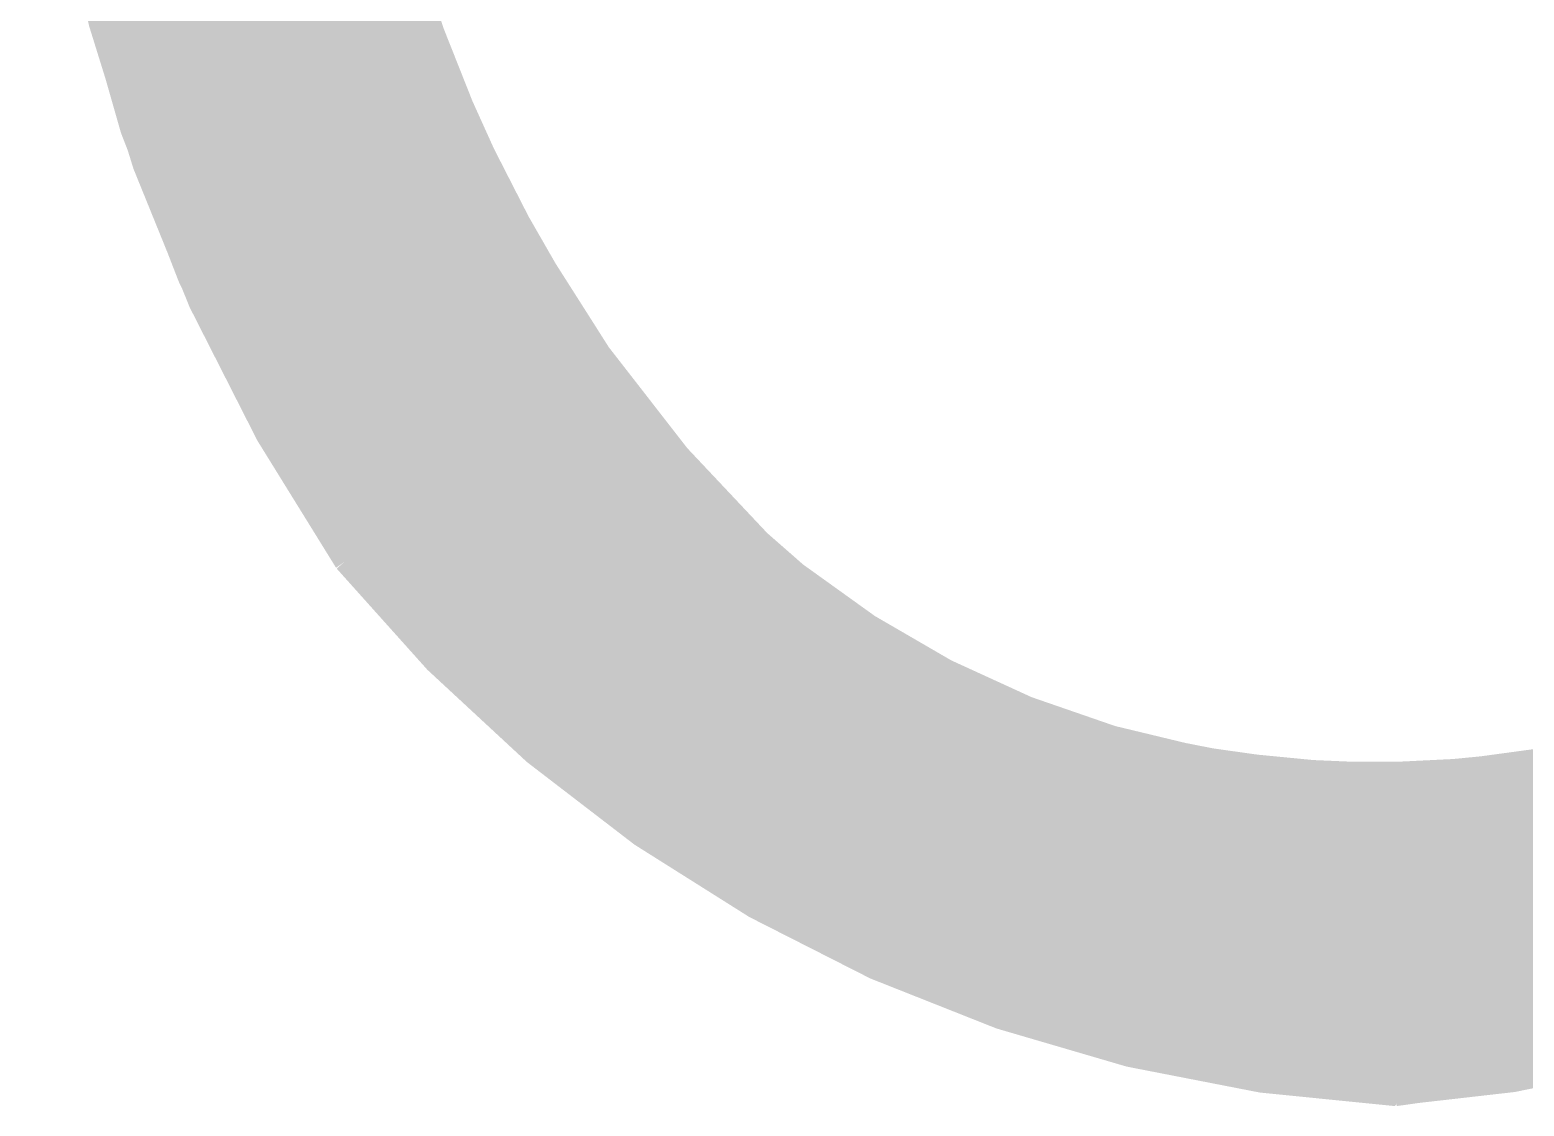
# Model space of a CAD drawing. Extents: x 35 to 236, y 10 to 166.
# Drawn here: x 105.292 to 108.277, y 108.706 to 110.856 of the extents above; entities that cross this region are included whole.
import ezdxf

# ---------------------------------------------------------------- set-up
doc = ezdxf.new("R2010")
doc.units = 0
doc.layers.add('BG_SILKSCREEN_TOP', color=254, linetype='CONTINUOUS')

msp = doc.modelspace()

# ---------------------------------------------------------------- linework, layer by layer
at = {"layer": 'BG_SILKSCREEN_TOP', "const_width": 0.0508}
for points in [[(106.9564, 113.913, 0.48107), (106.9564, 109.6462)], [(106.9564, 113.913, 0.48107), (106.9564, 109.6462)], [(105.927, 113.7231, 0.310569), (105.927, 109.8006)], [(105.9301, 111.805, 0.146004), (106.3594, 110.3089)], [(105.318, 111.7491, 0.148534), (105.925, 109.7959)], [(106.3594, 110.3089, 0.271971), (107.9824, 109.3666)], [(105.925, 109.7959, 0.211231), (108.0205, 108.7316)], [(105.9265, 109.7976, 0.212147), (108.023, 108.7329)], [(106.9565, 109.6465, 0.272148), (109.0134, 109.6465)], [(106.9565, 109.6465, 0.272148), (109.0134, 109.6465)], [(107.9824, 109.3666, 0.129986), (109.0137, 109.646)], [(108.0205, 108.7316, 0.144782), (109.5293, 109.3361)], [(108.0206, 108.7328, 0.156911), (109.5274, 109.3354)]]:
    msp.add_lwpolyline(points, format="xyb", dxfattribs=at)
for points in [[(105.4333, 110.878), (105.956, 111.4007)], [(105.4342, 110.8744), (105.9565, 111.3968)], [(105.4351, 110.8709), (105.9571, 111.3929)], [(105.4361, 110.8674), (105.9577, 111.389)], [(105.437, 110.8638), (105.9582, 111.385)], [(105.438, 110.8603), (105.9588, 111.3811)], [(105.4389, 110.8567), (105.9594, 111.3772)], [(105.4399, 110.8532), (105.96, 111.3733)], [(105.4408, 110.8497), (105.9605, 111.3694)], [(105.4418, 110.8461), (105.9611, 111.3655)], [(105.4428, 110.8426), (105.9617, 111.3616)], [(105.4437, 110.8391), (105.9623, 111.3577)], [(105.4447, 110.8356), (105.9629, 111.3538)], [(105.4457, 110.8321), (105.9635, 111.3499)], [(105.4466, 110.8285), (105.9642, 111.3461)], [(105.4476, 110.825), (105.9648, 111.3422)], [(105.4486, 110.8215), (105.9654, 111.3383)], [(105.4496, 110.818), (105.9661, 111.3345)], [(105.4506, 110.8145), (105.9667, 111.3306)], [(105.4516, 110.811), (105.9673, 111.3268)], [(105.4525, 110.8075), (105.968, 111.3229)], [(105.4536, 110.804), (105.9686, 111.3191)], [(105.4546, 110.8005), (105.9693, 111.3152)], [(105.4556, 110.797), (105.9699, 111.3114)], [(105.4566, 110.7936), (105.9706, 111.3076)], [(105.4576, 110.7901), (105.9713, 111.3038)], [(105.4586, 110.7866), (105.972, 111.3)], [(105.4596, 110.7831), (105.9726, 111.2962)], [(105.4606, 110.7797), (105.9733, 111.2924)], [(105.4616, 110.7762), (105.974, 111.2885)], [(105.4627, 110.7727), (105.9747, 111.2848)], [(105.4637, 110.7692), (105.9754, 111.281)], [(105.4647, 110.7658), (105.9761, 111.2772)], [(105.4658, 110.7623), (105.9768, 111.2734)], [(105.4668, 110.7589), (105.9775, 111.2696)], [(105.4678, 110.7554), (105.9783, 111.2658)], [(105.4689, 110.752), (105.979, 111.2621)], [(105.4699, 110.7485), (105.9797, 111.2583)], [(105.471, 110.7451), (105.9804, 111.2546)], [(105.472, 110.7417), (105.9811, 111.2508)], [(105.4731, 110.7382), (105.9819, 111.247)], [(105.4741, 110.7348), (105.9826, 111.2433)], [(105.4752, 110.7314), (105.9834, 111.2396)], [(105.4762, 110.7279), (105.9841, 111.2358)], [(105.4773, 110.7245), (105.9849, 111.2321)], [(105.4784, 110.7211), (105.9857, 111.2284)], [(105.4794, 110.7177), (105.9864, 111.2246)], [(105.4805, 110.7143), (105.9872, 111.2209)], [(105.4816, 110.7108), (105.988, 111.2172)], [(105.4827, 110.7074), (105.9888, 111.2135)], [(105.4838, 110.704), (105.9896, 111.2098)], [(105.4849, 110.7006), (105.9903, 111.2061)], [(105.486, 110.6972), (105.9911, 111.2024)], [(105.487, 110.6938), (105.9919, 111.1987)], [(105.4881, 110.6904), (105.9927, 111.195)], [(105.4892, 110.687), (105.9935, 111.1913)], [(105.4903, 110.6836), (105.9944, 111.1877)], [(105.4914, 110.6802), (105.9952, 111.184)], [(105.4926, 110.6769), (105.996, 111.1803)], [(105.4936, 110.6735), (105.9968, 111.1767)], [(105.4948, 110.6701), (105.9977, 111.173)], [(105.4959, 110.6667), (105.9985, 111.1693)], [(105.497, 110.6634), (105.9993, 111.1657)], [(105.4981, 110.66), (106.0002, 111.1621)], [(105.4992, 110.6566), (106.001, 111.1584)], [(105.5004, 110.6533), (106.0019, 111.1548)], [(105.5015, 110.6499), (106.0027, 111.1511)], [(105.5026, 110.6465), (106.0036, 111.1475)], [(105.5038, 110.6432), (106.0044, 111.1439)], [(105.5049, 110.6398), (106.0053, 111.1402)], [(105.506, 110.6365), (106.0062, 111.1366)], [(105.5072, 110.6331), (106.0071, 111.133)], [(105.5083, 110.6298), (106.0079, 111.1294)], [(105.5095, 110.6264), (106.0088, 111.1258)], [(105.5106, 110.6231), (106.0097, 111.1222)], [(105.5118, 110.6198), (106.0106, 111.1186)], [(105.5129, 110.6164), (106.0115, 111.115)], [(105.5141, 110.6131), (106.0124, 111.1114)], [(105.5153, 110.6098), (106.0133, 111.1078)], [(105.5164, 110.6065), (106.0142, 111.1043)], [(105.5176, 110.6031), (106.0151, 111.1007)], [(105.5188, 110.5998), (106.016, 111.0971)], [(105.5199, 110.5965), (106.017, 111.0935)], [(105.5211, 110.5932), (106.0179, 111.09)], [(105.5223, 110.5899), (106.0188, 111.0864)], [(105.5235, 110.5866), (106.0198, 111.0829)], [(105.5247, 110.5833), (106.0207, 111.0793)], [(105.5259, 110.58), (106.0216, 111.0758)], [(105.527, 110.5767), (106.0226, 111.0722)], [(105.5282, 110.5734), (106.0235, 111.0687)], [(105.5294, 110.5701), (106.0245, 111.0652)], [(105.5306, 110.5668), (106.0254, 111.0616)], [(105.5318, 110.5635), (106.0264, 111.0581)], [(105.533, 110.5602), (106.0274, 111.0546)], [(105.5342, 110.5569), (106.0284, 111.051)], [(105.5354, 110.5536), (106.0293, 111.0475)], [(105.5366, 110.5503), (106.0303, 111.044)], [(105.5379, 110.5471), (106.0313, 111.0405)], [(105.5391, 110.5438), (106.0323, 111.037)], [(105.5403, 110.5405), (106.0333, 111.0335)], [(105.5415, 110.5373), (106.0343, 111.03)], [(105.5427, 110.534), (106.0353, 111.0265)], [(105.544, 110.5307), (106.0363, 111.023)], [(105.5452, 110.5275), (106.0373, 111.0195)], [(105.5465, 110.5242), (106.0383, 111.0161)], [(105.5477, 110.521), (106.0393, 111.0126)], [(105.5489, 110.5177), (106.0403, 111.0091)], [(105.5502, 110.5145), (106.0413, 111.0056)], [(105.5514, 110.5112), (106.0424, 111.0022)], [(105.5527, 110.508), (106.0434, 110.9987)], [(105.5539, 110.5047), (106.0444, 110.9953)], [(105.5551, 110.5015), (106.0455, 110.9918)], [(105.5564, 110.4982), (106.0465, 110.9884)], [(105.5577, 110.495), (106.0475, 110.9849)], [(105.5589, 110.4918), (106.0486, 110.9815)], [(105.5602, 110.4886), (106.0497, 110.978)], [(105.5614, 110.4853), (106.0507, 110.9746)], [(105.5627, 110.4821), (106.0518, 110.9712)], [(105.564, 110.4789), (106.0528, 110.9677)], [(105.5652, 110.4757), (106.0539, 110.9643)], [(105.5665, 110.4725), (106.055, 110.9609)], [(105.5678, 110.4693), (106.056, 110.9575)], [(105.5691, 110.466), (106.0571, 110.9541)], [(105.5704, 110.4628), (106.0582, 110.9507)], [(105.5716, 110.4596), (106.0593, 110.9473)], [(105.5729, 110.4564), (106.0604, 110.9439)], [(105.5742, 110.4532), (106.0615, 110.9405)], [(105.5755, 110.45), (106.0626, 110.9371)], [(105.5768, 110.4468), (106.0637, 110.9337)], [(105.5781, 110.4437), (106.0648, 110.9303)], [(105.5794, 110.4405), (106.0659, 110.9269)], [(105.5807, 110.4373), (106.067, 110.9235)], [(105.582, 110.4341), (106.0681, 110.9202)], [(105.5834, 110.4309), (106.0692, 110.9168)], [(105.5847, 110.4277), (106.0704, 110.9134)], [(105.586, 110.4246), (106.0715, 110.9101)], [(105.5873, 110.4214), (106.0726, 110.9067)], [(105.5886, 110.4182), (106.0737, 110.9034)], [(105.5899, 110.415), (106.0749, 110.9)], [(105.5913, 110.4119), (106.076, 110.8966)], [(105.5926, 110.4087), (106.0772, 110.8933)], [(105.5939, 110.4056), (106.0783, 110.89)], [(105.5952, 110.4024), (106.0795, 110.8866)], [(105.5966, 110.3992), (106.0806, 110.8833)], [(105.5979, 110.3961), (106.0818, 110.88)], [(105.5993, 110.3929), (106.083, 110.8766)], [(105.6006, 110.3898), (106.0841, 110.8733)], [(105.602, 110.3866), (106.0853, 110.87)], [(105.6033, 110.3835), (106.0865, 110.8667)], [(105.6046, 110.3804), (106.0876, 110.8633)], [(105.606, 110.3772), (106.0888, 110.86)], [(105.6074, 110.3741), (106.09, 110.8567)], [(105.6087, 110.371), (106.0912, 110.8534)], [(105.6101, 110.3678), (106.0924, 110.8501)], [(105.6114, 110.3647), (106.0936, 110.8468)], [(105.6128, 110.3616), (106.0948, 110.8436)], [(105.6142, 110.3584), (106.096, 110.8403)], [(105.6155, 110.3553), (106.0972, 110.837)], [(105.6169, 110.3522), (106.0984, 110.8337)], [(105.6183, 110.3491), (106.0996, 110.8304)], [(105.6197, 110.346), (106.1008, 110.8272)], [(105.621, 110.3429), (106.102, 110.8239)], [(105.6224, 110.3398), (106.1032, 110.8206)], [(105.6238, 110.3367), (106.1045, 110.8173)], [(105.6252, 110.3336), (106.1057, 110.8141)], [(105.6266, 110.3305), (106.1069, 110.8108)], [(105.628, 110.3274), (106.1082, 110.8076)], [(105.6294, 110.3243), (106.1094, 110.8043)], [(105.6308, 110.3212), (106.1107, 110.8011)], [(105.6322, 110.3181), (106.1119, 110.7978)], [(105.6336, 110.315), (106.1132, 110.7946)], [(105.635, 110.3119), (106.1144, 110.7914)], [(105.6364, 110.3088), (106.1157, 110.7881)], [(105.6378, 110.3058), (106.1169, 110.7849)], [(105.6392, 110.3027), (106.1182, 110.7817)], [(105.6406, 110.2996), (106.1195, 110.7784)], [(105.642, 110.2965), (106.1207, 110.7752)], [(105.6435, 110.2934), (106.122, 110.772)], [(105.6449, 110.2904), (106.1233, 110.7688)], [(105.6463, 110.2873), (106.1246, 110.7656)], [(105.6477, 110.2843), (106.1259, 110.7624)], [(105.6492, 110.2812), (106.1271, 110.7592)], [(105.6506, 110.2782), (106.1284, 110.756)], [(105.652, 110.2751), (106.1297, 110.7528)], [(105.6535, 110.272), (106.131, 110.7496)], [(105.6549, 110.269), (106.1323, 110.7464)], [(105.6563, 110.2659), (106.1336, 110.7432)], [(105.6578, 110.2629), (106.1349, 110.74)], [(105.6592, 110.2598), (106.1362, 110.7369)], [(105.6607, 110.2568), (106.1376, 110.7337)], [(105.6621, 110.2538), (106.1389, 110.7305)], [(105.6636, 110.2507), (106.1402, 110.7273)], [(105.665, 110.2477), (106.1415, 110.7242)], [(105.6665, 110.2447), (106.1428, 110.721)], [(105.668, 110.2416), (106.1442, 110.7179)], [(105.6694, 110.2386), (106.1455, 110.7147)], [(105.6709, 110.2356), (106.1469, 110.7115)], [(105.6724, 110.2326), (106.1482, 110.7084)], [(105.6738, 110.2295), (106.1496, 110.7053)], [(105.6753, 110.2265), (106.1509, 110.7021)], [(105.6768, 110.2235), (106.1522, 110.699)], [(105.6783, 110.2205), (106.1536, 110.6958)], [(105.6798, 110.2175), (106.155, 110.6927)], [(105.6812, 110.2145), (106.1563, 110.6896)], [(105.6827, 110.2115), (106.1577, 110.6864)], [(105.6842, 110.2085), (106.1591, 110.6833)], [(105.6857, 110.2055), (106.1604, 110.6802)], [(105.6872, 110.2025), (106.1618, 110.6771)], [(105.6887, 110.1995), (106.1632, 110.674)], [(105.6902, 110.1965), (106.1645, 110.6709)], [(105.6917, 110.1935), (106.1659, 110.6677)], [(105.6932, 110.1905), (106.1673, 110.6646)], [(105.6947, 110.1875), (106.1687, 110.6615)], [(105.6962, 110.1845), (106.1701, 110.6584)], [(105.6977, 110.1816), (106.1715, 110.6553)], [(105.6992, 110.1786), (106.1729, 110.6523)], [(105.7007, 110.1756), (106.1743, 110.6492)], [(105.7022, 110.1726), (106.1757, 110.6461)], [(105.7038, 110.1696), (106.1771, 110.643)], [(105.7053, 110.1667), (106.1785, 110.6399)], [(105.7068, 110.1637), (106.1799, 110.6369)], [(105.7083, 110.1608), (106.1814, 110.6338)], [(105.7099, 110.1578), (106.1828, 110.6307)], [(105.7114, 110.1548), (106.1842, 110.6277)], [(105.7129, 110.1519), (106.1856, 110.6246)], [(105.7144, 110.1489), (106.1871, 110.6215)], [(105.716, 110.146), (106.1885, 110.6185)], [(105.7175, 110.143), (106.1899, 110.6154)], [(105.719, 110.1401), (106.1914, 110.6124)], [(105.7206, 110.1371), (106.1928, 110.6093)], [(105.7221, 110.1342), (106.1943, 110.6063)], [(105.7237, 110.1312), (106.1957, 110.6033)], [(105.7252, 110.1283), (106.1972, 110.6002)], [(105.7268, 110.1254), (106.1986, 110.5972)], [(105.7284, 110.1224), (106.2001, 110.5941)], [(105.7299, 110.1195), (106.2015, 110.5911)], [(105.7315, 110.1166), (106.203, 110.5881)], [(105.733, 110.1136), (106.2045, 110.5851)], [(105.7346, 110.1107), (106.2059, 110.582)], [(105.7362, 110.1078), (106.2074, 110.579)], [(105.7377, 110.1049), (106.2089, 110.576)], [(105.7393, 110.1019), (106.2104, 110.573)], [(105.7409, 110.099), (106.2119, 110.57)], [(105.7425, 110.0961), (106.2134, 110.567)], [(105.744, 110.0932), (106.2148, 110.564)], [(105.7456, 110.0903), (106.2163, 110.561)], [(105.7472, 110.0874), (106.2178, 110.558)], [(105.7488, 110.0845), (106.2193, 110.555)], [(105.7504, 110.0816), (106.2208, 110.552)], [(105.752, 110.0787), (106.2223, 110.549)], [(105.7536, 110.0758), (106.2238, 110.5461)], [(105.7551, 110.0729), (106.2253, 110.5431)], [(105.7567, 110.07), (106.2269, 110.5401)], [(105.7583, 110.0671), (106.2284, 110.5371)], [(105.7599, 110.0642), (106.2299, 110.5342)], [(105.7615, 110.0613), (106.2314, 110.5312)], [(105.7632, 110.0584), (106.233, 110.5282)], [(105.7648, 110.0556), (106.2345, 110.5253)], [(105.7664, 110.0527), (106.236, 110.5223)], [(105.768, 110.0498), (106.2376, 110.5194)], [(105.7696, 110.0469), (106.2391, 110.5164)], [(105.7712, 110.044), (106.2406, 110.5135)], [(105.7728, 110.0412), (106.2422, 110.5105)], [(105.7745, 110.0383), (106.2437, 110.5076)], [(105.7761, 110.0354), (106.2453, 110.5047)], [(105.7777, 110.0326), (106.2468, 110.5017)], [(105.7793, 110.0297), (106.2484, 110.4988)], [(105.781, 110.0269), (106.25, 110.4958)], [(105.7826, 110.024), (106.2515, 110.4929)], [(105.7842, 110.0212), (106.2531, 110.49)], [(105.7859, 110.0183), (106.2547, 110.4871)], [(105.7875, 110.0154), (106.2562, 110.4842)], [(105.7892, 110.0126), (106.2578, 110.4812)], [(105.7908, 110.0098), (106.2594, 110.4783)], [(105.7925, 110.0069), (106.261, 110.4754)], [(105.7941, 110.0041), (106.2625, 110.4725)], [(105.7958, 110.0012), (106.2641, 110.4696)], [(105.7974, 109.9984), (106.2657, 110.4667)], [(105.7991, 109.9956), (106.2673, 110.4638)], [(105.8007, 109.9927), (106.2689, 110.4609)], [(105.8024, 109.9899), (106.2705, 110.458)], [(105.804, 109.9871), (106.2721, 110.4551)], [(105.8057, 109.9843), (106.2737, 110.4523)], [(105.8074, 109.9814), (106.2753, 110.4494)], [(105.809, 109.9786), (106.2769, 110.4465)], [(105.8107, 109.9758), (106.2785, 110.4436)], [(105.8124, 109.973), (106.2802, 110.4407)], [(105.8141, 109.9702), (106.2818, 110.4379)], [(105.8157, 109.9673), (106.2834, 110.435)], [(105.8174, 109.9645), (106.285, 110.4321)], [(105.8191, 109.9617), (106.2867, 110.4293)], [(105.8208, 109.9589), (106.2883, 110.4264)], [(105.8225, 109.9561), (106.2899, 110.4235)], [(105.8242, 109.9533), (106.2915, 110.4207)], [(105.8259, 109.9505), (106.2932, 110.4179)], [(105.8276, 109.9477), (106.2948, 110.415)], [(105.8293, 109.9449), (106.2965, 110.4121)], [(105.8309, 109.9421), (106.2981, 110.4093)], [(105.8326, 109.9393), (106.2998, 110.4065)], [(105.8343, 109.9366), (106.3014, 110.4036)], [(105.8361, 109.9338), (106.3031, 110.4008)], [(105.8378, 109.931), (106.3047, 110.398)], [(105.8395, 109.9282), (106.3064, 110.3952)], [(105.8412, 109.9254), (106.3081, 110.3923)], [(105.8429, 109.9227), (106.3097, 110.3895)], [(105.8446, 109.9199), (106.3114, 110.3867)], [(105.8463, 109.9171), (106.3131, 110.3839)], [(105.8481, 109.9143), (106.3148, 110.3811)], [(105.8498, 109.9116), (106.3165, 110.3782)], [(105.8515, 109.9088), (106.3181, 110.3754)], [(105.8532, 109.906), (106.3198, 110.3726)], [(105.8549, 109.9033), (106.3215, 110.3698)], [(105.8567, 109.9005), (106.3232, 110.367)], [(105.8584, 109.8978), (106.3249, 110.3642)], [(105.8601, 109.895), (106.3266, 110.3614)], [(105.8619, 109.8923), (106.3283, 110.3587)], [(105.8636, 109.8895), (106.33, 110.3559)], [(105.8654, 109.8867), (106.3317, 110.3531)], [(105.8671, 109.884), (106.3334, 110.3503)], [(105.8689, 109.8813), (106.3351, 110.3475)], [(105.8706, 109.8785), (106.3368, 110.3447)], [(105.8724, 109.8758), (106.3386, 110.342)], [(105.8741, 109.873), (106.3403, 110.3392)], [(105.8759, 109.8703), (106.342, 110.3364)], [(105.8776, 109.8676), (106.3437, 110.3337)], [(105.8794, 109.8648), (106.3454, 110.3309)], [(105.8811, 109.8621), (106.3472, 110.3281)], [(105.8829, 109.8594), (106.3489, 110.3254)], [(105.8847, 109.8567), (106.3506, 110.3226)], [(105.8864, 109.8539), (106.3524, 110.3199)], [(105.8882, 109.8512), (106.3541, 110.3171)], [(105.89, 109.8485), (106.3559, 110.3144)], [(105.8917, 109.8458), (106.3576, 110.3117)], [(105.8935, 109.8431), (106.3594, 110.3089)], [(105.8953, 109.8404), (106.361, 110.306)], [(105.8971, 109.8376), (106.3626, 110.3032)], [(105.8989, 109.835), (106.3643, 110.3003)], [(105.9007, 109.8322), (106.3659, 110.2975)], [(105.9024, 109.8295), (106.3675, 110.2946)], [(105.9042, 109.8268), (106.3692, 110.2918)], [(105.906, 109.8241), (106.3708, 110.2889)], [(105.9078, 109.8214), (106.3725, 110.2861)], [(105.9096, 109.8187), (106.3741, 110.2832)], [(105.9114, 109.8161), (106.3758, 110.2804)], [(105.9132, 109.8134), (106.3774, 110.2776)], [(105.915, 109.8107), (106.3791, 110.2748)], [(105.9168, 109.808), (106.3808, 110.272)], [(105.9186, 109.8053), (106.3825, 110.2691)], [(105.9204, 109.8026), (106.3841, 110.2663)], [(105.9222, 109.8), (106.3858, 110.2635)], [(105.924, 109.7973), (106.3875, 110.2607)], [(105.926, 109.7947), (106.3892, 110.2579)], [(105.928, 109.7922), (106.3909, 110.2551)], [(105.93, 109.7898), (106.3926, 110.2524)], [(105.9321, 109.7873), (106.3943, 110.2496)], [(105.9341, 109.7848), (106.396, 110.2468)], [(105.9361, 109.7824), (106.3978, 110.244)], [(105.9381, 109.7799), (106.3995, 110.2413)], [(105.9402, 109.7774), (106.4012, 110.2385)], [(105.9422, 109.775), (106.4029, 110.2357)], [(105.9442, 109.7725), (106.4046, 110.2329)], [(105.9463, 109.7701), (106.4064, 110.2302)], [(105.9483, 109.7677), (106.4081, 110.2275)], [(105.9504, 109.7652), (106.4099, 110.2247)], [(105.9524, 109.7628), (106.4116, 110.222)], [(105.9545, 109.7603), (106.4134, 110.2192)], [(105.9565, 109.7579), (106.4151, 110.2165)], [(105.9586, 109.7555), (106.4169, 110.2138)], [(105.9607, 109.753), (106.4186, 110.211)], [(105.9627, 109.7506), (106.4204, 110.2083)], [(105.9648, 109.7482), (106.4222, 110.2056)], [(105.9668, 109.7458), (106.424, 110.2029)], [(105.9689, 109.7433), (106.4258, 110.2002)], [(105.971, 109.7409), (106.4275, 110.1975)], [(105.9731, 109.7385), (106.4293, 110.1948)], [(105.9752, 109.7361), (106.4311, 110.1921)], [(105.9772, 109.7337), (106.4329, 110.1894)], [(105.9793, 109.7313), (106.4347, 110.1867)], [(105.9814, 109.7289), (106.4365, 110.184)], [(105.9835, 109.7265), (106.4383, 110.1813)], [(105.9856, 109.7241), (106.4402, 110.1786)], [(105.9877, 109.7217), (106.442, 110.176)], [(105.9898, 109.7193), (106.4438, 110.1733)], [(105.9918, 109.7169), (106.4456, 110.1706)], [(105.994, 109.7145), (106.4474, 110.168)], [(105.9961, 109.7121), (106.4493, 110.1653)], [(105.9982, 109.7097), (106.4511, 110.1627)], [(106.0003, 109.7073), (106.453, 110.16)], [(106.0024, 109.705), (106.4548, 110.1574)], [(106.0045, 109.7026), (106.4566, 110.1547)], [(106.0066, 109.7002), (106.4585, 110.1521)], [(106.0087, 109.6978), (106.4604, 110.1495)], [(106.0108, 109.6955), (106.4622, 110.1468)], [(106.0129, 109.6931), (106.4641, 110.1442)], [(106.0151, 109.6907), (106.466, 110.1416)], [(106.0172, 109.6884), (106.4678, 110.139)], [(106.0194, 109.686), (106.4697, 110.1364)], [(106.0215, 109.6836), (106.4716, 110.1338)], [(106.0236, 109.6813), (106.4735, 110.1312)], [(106.0258, 109.6789), (106.4754, 110.1286)], [(106.0279, 109.6766), (106.4773, 110.126)], [(106.03, 109.6742), (106.4792, 110.1234)], [(106.0322, 109.6719), (106.4811, 110.1208)], [(106.0343, 109.6695), (106.483, 110.1182)], [(106.0365, 109.6672), (106.4849, 110.1156)], [(106.0386, 109.6649), (106.4868, 110.1131)], [(106.0408, 109.6625), (106.4887, 110.1105)], [(106.0429, 109.6602), (106.4906, 110.1079)], [(106.0451, 109.6579), (106.4926, 110.1053)], [(106.0472, 109.6555), (106.4945, 110.1028)], [(106.0494, 109.6532), (106.4964, 110.1002)], [(106.0516, 109.6509), (106.4984, 110.0977)], [(106.0537, 109.6486), (106.5003, 110.0951)], [(106.0559, 109.6462), (106.5023, 110.0926)], [(106.0581, 109.6439), (106.5042, 110.09)], [(106.0603, 109.6416), (106.5062, 110.0875)], [(106.0624, 109.6393), (106.5081, 110.085)], [(106.0646, 109.637), (106.5101, 110.0825)], [(106.0668, 109.6347), (106.512, 110.0799)], [(106.069, 109.6324), (106.514, 110.0774)], [(106.0712, 109.6301), (106.516, 110.0749)], [(106.0734, 109.6278), (106.518, 110.0724)], [(106.0756, 109.6255), (106.5199, 110.0699)], [(106.0777, 109.6232), (106.5219, 110.0674)], [(106.08, 109.6209), (106.5239, 110.0648)], [(106.0822, 109.6186), (106.5259, 110.0624)], [(106.0843, 109.6163), (106.5279, 110.0599)], [(106.0866, 109.614), (106.5299, 110.0574)], [(106.0888, 109.6117), (106.5319, 110.0549)], [(106.091, 109.6095), (106.5339, 110.0524)], [(106.0932, 109.6072), (106.5359, 110.0499)], [(106.0954, 109.6049), (106.5379, 110.0475)], [(106.0976, 109.6026), (106.54, 110.045)], [(106.0998, 109.6004), (106.542, 110.0425)], [(106.1021, 109.5981), (106.544, 110.0401)], [(106.1043, 109.5958), (106.546, 110.0376)], [(106.1065, 109.5936), (106.5481, 110.0351)], [(106.1088, 109.5913), (106.5501, 110.0327)], [(106.111, 109.5891), (106.5522, 110.0303)], [(106.1132, 109.5868), (106.5542, 110.0278)], [(106.1155, 109.5846), (106.5563, 110.0254)], [(106.1177, 109.5823), (106.5583, 110.0229)], [(106.1199, 109.5801), (106.5604, 110.0205)], [(106.1222, 109.5778), (106.5625, 110.0181)], [(106.1244, 109.5756), (106.5645, 110.0156)], [(106.1267, 109.5733), (106.5666, 110.0132)], [(106.1289, 109.5711), (106.5687, 110.0108)], [(106.1312, 109.5688), (106.5707, 110.0084)], [(106.1334, 109.5666), (106.5728, 110.006)], [(106.1357, 109.5644), (106.5749, 110.0036)], [(106.138, 109.5622), (106.577, 110.0012)], [(106.1402, 109.5599), (106.5791, 109.9988)], [(106.1425, 109.5577), (106.5812, 109.9964)], [(106.1448, 109.5555), (106.5833, 109.994)], [(106.147, 109.5533), (106.5854, 109.9916)], [(106.1493, 109.5511), (106.5875, 109.9893)], [(106.1516, 109.5488), (106.5896, 109.9869)], [(106.1539, 109.5466), (106.5917, 109.9845)], [(106.1562, 109.5444), (106.5938, 109.9821)], [(106.1584, 109.5422), (106.596, 109.9798)], [(106.1607, 109.54), (106.5981, 109.9774)], [(106.163, 109.5378), (106.6002, 109.9751)], [(106.1653, 109.5356), (106.6024, 109.9727)], [(106.1676, 109.5334), (106.6045, 109.9704)], [(106.1699, 109.5312), (106.6067, 109.968)], [(106.1722, 109.529), (106.6088, 109.9657)], [(106.1745, 109.5268), (106.611, 109.9633)], [(106.1768, 109.5246), (106.6131, 109.961)], [(106.1791, 109.5225), (106.6153, 109.9587)], [(106.1814, 109.5203), (106.6174, 109.9563)], [(106.1837, 109.5181), (106.6196, 109.954)], [(106.186, 109.5159), (106.6218, 109.9517)], [(106.1883, 109.5137), (106.624, 109.9494)], [(106.1906, 109.5116), (106.6262, 109.9471)], [(106.193, 109.5094), (106.6283, 109.9448)], [(106.1953, 109.5072), (106.6305, 109.9424)], [(106.1976, 109.5051), (106.6327, 109.9402)], [(106.1999, 109.5029), (106.6349, 109.9378)], [(106.2023, 109.5008), (106.6371, 109.9356)], [(106.2046, 109.4986), (106.6393, 109.9333)], [(106.207, 109.4964), (106.6415, 109.931)], [(106.2093, 109.4943), (106.6437, 109.9287)], [(106.2116, 109.4922), (106.6459, 109.9264)], [(106.214, 109.49), (106.6482, 109.9242)], [(106.2163, 109.4879), (106.6504, 109.9219)], [(106.2187, 109.4857), (106.6526, 109.9196)], [(106.221, 109.4836), (106.6548, 109.9174)], [(106.2234, 109.4814), (106.657, 109.9151)], [(106.2257, 109.4793), (106.6593, 109.9129)], [(106.2281, 109.4772), (106.6615, 109.9106)], [(106.2304, 109.475), (106.6638, 109.9084)], [(106.2328, 109.4729), (106.666, 109.9061)], [(106.2352, 109.4708), (106.6683, 109.9039)], [(106.2375, 109.4687), (106.6705, 109.9017)], [(106.2399, 109.4666), (106.6728, 109.8994)], [(106.2423, 109.4644), (106.6751, 109.8972)], [(106.2446, 109.4623), (106.6773, 109.895)], [(106.247, 109.4602), (106.6796, 109.8928)], [(106.2494, 109.4581), (106.6819, 109.8906)], [(106.2518, 109.456), (106.6841, 109.8883)], [(106.2542, 109.4539), (106.6864, 109.8861)], [(106.2566, 109.4518), (106.6887, 109.8839)], [(106.2589, 109.4497), (106.691, 109.8817)], [(106.2614, 109.4476), (106.6933, 109.8795)], [(106.2637, 109.4455), (106.6956, 109.8773)], [(106.2661, 109.4434), (106.6979, 109.8752)], [(106.2685, 109.4413), (106.7002, 109.873)], [(106.2709, 109.4392), (106.7025, 109.8708)], [(106.2734, 109.4371), (106.7048, 109.8686)], [(106.2758, 109.435), (106.7072, 109.8664)], [(106.2782, 109.4329), (106.7095, 109.8643)], [(106.2806, 109.4309), (106.7118, 109.8621)], [(106.283, 109.4288), (106.7141, 109.8599)], [(106.2854, 109.4267), (106.7165, 109.8578)], [(106.2878, 109.4247), (106.7188, 109.8556)], [(106.2902, 109.4226), (106.7212, 109.8535)], [(106.2927, 109.4205), (106.7235, 109.8513)], [(106.2951, 109.4185), (106.7258, 109.8492)], [(106.2975, 109.4164), (106.7282, 109.8471)], [(106.3, 109.4143), (106.7306, 109.8449)], [(106.3024, 109.4123), (106.7329, 109.8428)], [(106.3048, 109.4102), (106.7353, 109.8407)], [(106.3073, 109.4082), (106.7376, 109.8385)], [(106.3097, 109.4061), (106.74, 109.8364)], [(106.3122, 109.4041), (106.7424, 109.8343)], [(106.3146, 109.402), (106.7448, 109.8322)], [(106.3171, 109.4), (106.7472, 109.8301)], [(106.3195, 109.3979), (106.7495, 109.828)], [(106.322, 109.3959), (106.7519, 109.8259)], [(106.3244, 109.3939), (106.7543, 109.8238)], [(106.3269, 109.3919), (106.7567, 109.8217)], [(106.3293, 109.3898), (106.7591, 109.8196)], [(106.3318, 109.3878), (106.7615, 109.8175)], [(106.3343, 109.3858), (106.764, 109.8154)], [(106.3367, 109.3838), (106.7664, 109.8134)], [(106.3392, 109.3817), (106.7688, 109.8113)], [(106.3417, 109.3797), (106.7712, 109.8092)], [(106.3442, 109.3777), (106.7736, 109.8072)], [(106.3466, 109.3757), (106.776, 109.8051)], [(106.3491, 109.3737), (106.7785, 109.8031)], [(106.3516, 109.3717), (106.7809, 109.801)], [(106.3541, 109.3697), (106.7834, 109.799)], [(106.3566, 109.3677), (106.7858, 109.7969)], [(106.3591, 109.3657), (106.7883, 109.7949)], [(106.3616, 109.3637), (106.7907, 109.7928)], [(106.3641, 109.3617), (106.7932, 109.7908)], [(106.3666, 109.3597), (106.7956, 109.7888)], [(106.3691, 109.3577), (106.7981, 109.7867)], [(106.3716, 109.3557), (106.8006, 109.7847)], [(106.3741, 109.3538), (106.803, 109.7827)], [(106.3766, 109.3518), (106.8055, 109.7807)], [(106.3791, 109.3498), (106.808, 109.7787)], [(106.3816, 109.3478), (106.8105, 109.7767)], [(106.3841, 109.3458), (106.813, 109.7747)], [(108.1152, 108.7421), (109.1481, 109.775)], [(106.3866, 109.3439), (106.8155, 109.7727)], [(106.3891, 109.3419), (106.818, 109.7707)], [(106.3917, 109.3399), (106.8205, 109.7687)], [(106.3942, 109.338), (106.823, 109.7667)], [(106.3967, 109.336), (106.8255, 109.7647)], [(106.3993, 109.334), (106.828, 109.7627)], [(106.4018, 109.3321), (106.8305, 109.7608)], [(106.4043, 109.3301), (106.833, 109.7588)], [(106.4069, 109.3282), (106.8356, 109.7568)], [(106.4094, 109.3262), (106.8381, 109.7549)], [(106.412, 109.3243), (106.8406, 109.7529)], [(106.4145, 109.3224), (106.8431, 109.751)], [(106.4171, 109.3204), (106.8457, 109.749)], [(106.4196, 109.3185), (106.8482, 109.7471)], [(106.4222, 109.3165), (106.8508, 109.7451)], [(108.1204, 108.7427), (109.1502, 109.7725)], [(108.1255, 108.7434), (109.1523, 109.7702)], [(108.1307, 108.7441), (109.1544, 109.7677)], [(108.1359, 108.7448), (109.1565, 109.7654)], [(108.1411, 108.7455), (109.1585, 109.7629)], [(108.1463, 108.7462), (109.1606, 109.7605)], [(108.1515, 108.7469), (109.1627, 109.7581)], [(108.1568, 108.7477), (109.1648, 109.7557)], [(108.162, 108.7484), (109.1669, 109.7533)], [(108.1673, 108.7492), (109.169, 109.7509)], [(108.1725, 108.75), (109.1711, 109.7485)], [(108.1778, 108.7508), (109.1732, 109.7461)], [(106.4247, 109.3146), (106.8533, 109.7432)], [(106.4273, 109.3127), (106.8559, 109.7413)], [(106.4298, 109.3107), (106.8584, 109.7393)], [(106.4324, 109.3088), (106.861, 109.7374)], [(106.435, 109.3069), (106.8636, 109.7355)], [(106.4375, 109.305), (106.8661, 109.7336)], [(106.4401, 109.3031), (106.8687, 109.7317)], [(106.4427, 109.3011), (106.8713, 109.7297)], [(106.4453, 109.2992), (106.8739, 109.7278)], [(106.4478, 109.2973), (106.8764, 109.7259)], [(106.4504, 109.2954), (106.879, 109.724)], [(106.453, 109.2935), (106.8817, 109.7221)], [(106.4556, 109.2916), (106.8842, 109.7202)], [(106.4582, 109.2897), (106.8868, 109.7183)], [(106.4608, 109.2878), (106.8895, 109.7165)], [(108.1831, 108.7515), (109.1752, 109.7437)], [(108.1884, 108.7524), (109.1773, 109.7413)], [(108.1937, 108.7532), (109.1794, 109.7389)], [(108.199, 108.754), (109.1815, 109.7365)], [(108.2044, 108.7549), (109.1836, 109.7341)], [(108.2097, 108.7557), (109.1857, 109.7317)], [(108.2151, 108.7566), (109.1878, 109.7293)], [(108.2204, 108.7575), (109.1899, 109.7269)], [(108.2258, 108.7584), (109.1919, 109.7245)], [(108.2312, 108.7593), (109.194, 109.7221)], [(108.2366, 108.7602), (109.1961, 109.7197)], [(108.2421, 108.7611), (109.1982, 109.7173)], [(108.2475, 108.7621), (109.2003, 109.7149)], [(106.4634, 109.2859), (106.8921, 109.7146)], [(106.466, 109.284), (106.8947, 109.7127)], [(106.4686, 109.2821), (106.8973, 109.7108)], [(106.4712, 109.2802), (106.8999, 109.709)], [(106.4738, 109.2783), (106.9026, 109.7071)], [(106.4764, 109.2765), (106.9052, 109.7052)], [(106.479, 109.2746), (106.9078, 109.7034)], [(106.4816, 109.2727), (106.9105, 109.7016)], [(106.4842, 109.2708), (106.9131, 109.6997)], [(106.4868, 109.2689), (106.9157, 109.6978)], [(106.4895, 109.2671), (106.9184, 109.696)], [(106.4921, 109.2652), (106.9211, 109.6942)], [(106.4947, 109.2634), (106.9237, 109.6924)], [(106.4973, 109.2615), (106.9264, 109.6905)], [(106.5, 109.2596), (106.9291, 109.6887)], [(106.5026, 109.2578), (106.9317, 109.6869)], [(106.5052, 109.2559), (106.9344, 109.6851)], [(108.2529, 108.763), (109.2024, 109.7125)], [(108.2584, 108.764), (109.2045, 109.7101)], [(108.2639, 108.765), (109.2065, 109.7077)], [(108.2694, 108.766), (109.2087, 109.7053)], [(108.2749, 108.767), (109.2107, 109.7029)], [(108.2804, 108.7681), (109.2128, 109.7005)], [(108.2859, 108.7691), (109.2149, 109.6981)], [(108.2915, 108.7702), (109.217, 109.6957)], [(108.297, 108.7712), (109.2191, 109.6932)], [(106.5079, 109.2541), (106.9371, 109.6833)], [(106.5105, 109.2522), (106.9397, 109.6814)], [(106.5132, 109.2504), (106.9424, 109.6796)], [(106.5158, 109.2485), (106.9451, 109.6779)], [(106.5185, 109.2467), (106.9478, 109.6761)], [(106.5211, 109.2448), (106.9505, 109.6743)], [(106.5238, 109.243), (106.9532, 109.6725)], [(106.5264, 109.2412), (106.9559, 109.6707)], [(106.5291, 109.2393), (106.9586, 109.6689)], [(106.5317, 109.2375), (106.9614, 109.6671)], [(106.5344, 109.2357), (106.9641, 109.6654)], [(106.5371, 109.2339), (106.9668, 109.6636)], [(106.5397, 109.232), (106.9695, 109.6619)], [(106.5424, 109.2302), (106.9723, 109.6601)], [(106.5451, 109.2284), (106.975, 109.6583)], [(106.5477, 109.2266), (106.9777, 109.6566)], [(108.1101, 108.7414), (109.0267, 109.658)], [(106.5504, 109.2248), (106.9805, 109.6548)], [(106.5531, 109.223), (106.9833, 109.6531)], [(106.5558, 109.2212), (106.986, 109.6514)], [(106.5585, 109.2194), (106.9888, 109.6496)], [(106.5612, 109.2176), (106.9915, 109.6479)], [(106.5639, 109.2158), (106.9943, 109.6462)], [(106.5666, 109.214), (106.997, 109.6445)], [(106.5693, 109.2122), (106.9998, 109.6428)], [(106.572, 109.2104), (107.0026, 109.641)], [(106.5747, 109.2086), (107.0054, 109.6393)], [(106.5774, 109.2068), (107.0082, 109.6376)], [(106.5801, 109.205), (107.011, 109.6359)], [(106.5828, 109.2033), (107.0138, 109.6342)], [(106.5855, 109.2015), (107.0166, 109.6325)], [(106.5882, 109.1997), (107.0194, 109.6308)], [(106.5909, 109.1979), (107.0222, 109.6292)], [(106.5937, 109.1962), (107.025, 109.6275)], [(106.5964, 109.1944), (107.0278, 109.6258)], [(108.0947, 108.7395), (108.9849, 109.6297)], [(108.0998, 108.7402), (108.9951, 109.6354)], [(108.105, 108.7408), (109.0055, 109.6413)], [(106.5991, 109.1926), (107.0306, 109.6242)], [(106.6018, 109.1909), (107.0334, 109.6225)], [(106.6046, 109.1891), (107.0363, 109.6208)], [(106.6073, 109.1874), (107.0391, 109.6192)], [(106.6101, 109.1856), (107.042, 109.6175)], [(106.6128, 109.1839), (107.0448, 109.6159)], [(106.6155, 109.1821), (107.0476, 109.6142)], [(106.6183, 109.1804), (107.0505, 109.6126)], [(106.621, 109.1786), (107.0533, 109.611)], [(106.6238, 109.1769), (107.0562, 109.6093)], [(106.6265, 109.1751), (107.0591, 109.6077)], [(106.6293, 109.1734), (107.0619, 109.606)], [(106.632, 109.1717), (107.0648, 109.6044)], [(106.6348, 109.1699), (107.0677, 109.6028)], [(106.6376, 109.1682), (107.0706, 109.6012)], [(106.6403, 109.1665), (107.0735, 109.5996)], [(106.6431, 109.1648), (107.0763, 109.598)], [(106.6459, 109.163), (107.0792, 109.5964)], [(108.0643, 108.736), (108.9269, 109.5987)], [(108.0694, 108.7366), (108.9363, 109.6035)], [(108.0744, 108.7372), (108.9457, 109.6085)], [(108.0795, 108.7378), (108.9553, 109.6136)], [(108.0845, 108.7383), (108.965, 109.6188)], [(108.0896, 108.7389), (108.9749, 109.6242)], [(106.6486, 109.1613), (107.0821, 109.5948)], [(106.6514, 109.1596), (107.085, 109.5932)], [(106.6542, 109.1579), (107.0879, 109.5916)], [(106.657, 109.1562), (107.0908, 109.5901)], [(106.6598, 109.1545), (107.0937, 109.5885)], [(106.6625, 109.1528), (107.0967, 109.5869)], [(106.6653, 109.1511), (107.0996, 109.5853)], [(106.6681, 109.1494), (107.1025, 109.5838)], [(106.6709, 109.1477), (107.1055, 109.5822)], [(106.6737, 109.146), (107.1084, 109.5807)], [(106.6765, 109.1443), (107.1113, 109.5792)], [(106.6793, 109.1426), (107.1143, 109.5776)], [(106.6821, 109.1409), (107.1172, 109.5761)], [(106.6849, 109.1393), (107.1202, 109.5745)], [(106.6878, 109.1376), (107.1232, 109.573)], [(106.6906, 109.1359), (107.1261, 109.5715)], [(106.6934, 109.1342), (107.1291, 109.5699)], [(106.6962, 109.1326), (107.132, 109.5684)], [(106.699, 109.1309), (107.135, 109.5669)], [(108.0293, 108.7324), (108.8648, 109.5679)], [(108.0342, 108.7329), (108.8733, 109.572)], [(108.0392, 108.7334), (108.882, 109.5762)], [(108.0442, 108.7339), (108.8908, 109.5805)], [(108.0492, 108.7344), (108.8997, 109.5849)], [(108.0542, 108.735), (108.9087, 109.5894)], [(108.0593, 108.7355), (108.9177, 109.594)], [(106.7018, 109.1292), (107.138, 109.5654)], [(106.7047, 109.1276), (107.141, 109.5639)], [(106.7075, 109.1259), (107.144, 109.5624)], [(106.7103, 109.1243), (107.147, 109.5609)], [(106.7132, 109.1226), (107.15, 109.5594)], [(106.716, 109.1209), (107.153, 109.5579)], [(106.7188, 109.1193), (107.156, 109.5564)], [(106.7217, 109.1177), (107.159, 109.555)], [(106.7245, 109.116), (107.162, 109.5535)], [(106.7274, 109.1144), (107.165, 109.552)], [(106.7302, 109.1127), (107.1681, 109.5506)], [(106.7331, 109.1111), (107.1711, 109.5491)], [(106.736, 109.1095), (107.1741, 109.5477)], [(106.7388, 109.1078), (107.1772, 109.5462)], [(106.7417, 109.1062), (107.1802, 109.5448)], [(106.7445, 109.1046), (107.1833, 109.5433)], [(106.7474, 109.103), (107.1863, 109.5419)], [(106.7503, 109.1013), (107.1894, 109.5404)], [(106.7532, 109.0997), (107.1924, 109.539)], [(106.756, 109.0981), (107.1955, 109.5376)], [(106.7589, 109.0965), (107.1986, 109.5362)], [(107.994, 108.7332), (108.7991, 109.5382)], [(107.9983, 108.7329), (108.8071, 109.5417)], [(108.0025, 108.7326), (108.8151, 109.5452)], [(108.0067, 108.7324), (108.8232, 109.5488)], [(108.011, 108.7321), (108.8313, 109.5525)], [(108.0152, 108.7319), (108.8396, 109.5562)], [(108.0195, 108.7317), (108.8479, 109.56)], [(108.0243, 108.732), (108.8563, 109.564)], [(106.7618, 109.0949), (107.2017, 109.5348)], [(106.7647, 109.0933), (107.2048, 109.5334)], [(106.7676, 109.0917), (107.2078, 109.532)], [(106.7705, 109.0901), (107.2109, 109.5306)], [(106.7733, 109.0885), (107.214, 109.5292)], [(106.7762, 109.0869), (107.2171, 109.5278)], [(106.7791, 109.0853), (107.2202, 109.5264)], [(106.782, 109.0837), (107.2234, 109.525)], [(106.785, 109.0821), (107.2265, 109.5236)], [(106.7879, 109.0805), (107.2296, 109.5223)], [(106.7908, 109.0789), (107.2327, 109.5209)], [(106.7937, 109.0774), (107.2358, 109.5195)], [(106.7966, 109.0758), (107.239, 109.5182)], [(106.7995, 109.0742), (107.2421, 109.5168)], [(106.8024, 109.0727), (107.2453, 109.5155)], [(106.8054, 109.0711), (107.2484, 109.5142)], [(106.8083, 109.0695), (107.2516, 109.5128)], [(106.8112, 109.068), (107.2547, 109.5115)], [(106.8141, 109.0664), (107.2579, 109.5102)], [(106.8171, 109.0649), (107.2611, 109.5088)], [(106.82, 109.0633), (107.2642, 109.5075)], [(106.823, 109.0618), (107.2674, 109.5062)], [(107.9521, 108.7361), (108.7231, 109.5071)], [(107.9563, 108.7358), (108.7304, 109.5099)], [(107.9604, 108.7355), (108.7378, 109.5129)], [(107.9646, 108.7351), (108.7453, 109.5158)], [(107.9688, 108.7348), (108.7528, 109.5188)], [(107.973, 108.7345), (108.7604, 109.5219)], [(107.9772, 108.7342), (108.768, 109.525)], [(107.9814, 108.734), (108.7757, 109.5282)], [(107.9856, 108.7337), (108.7834, 109.5315)], [(107.9898, 108.7334), (108.7912, 109.5348)], [(106.8259, 109.0602), (107.2706, 109.5049)], [(106.8288, 109.0587), (107.2738, 109.5036)], [(106.8318, 109.0571), (107.277, 109.5023)], [(106.8347, 109.0556), (107.2802, 109.501)], [(106.8377, 109.0541), (107.2834, 109.4997)], [(106.8407, 109.0525), (107.2866, 109.4984)], [(106.8436, 109.051), (107.2898, 109.4972)], [(106.8466, 109.0495), (107.293, 109.4959)], [(106.8495, 109.0479), (107.2962, 109.4946)], [(106.8525, 109.0464), (107.2995, 109.4933)], [(106.8555, 109.0449), (107.3027, 109.4921)], [(106.8585, 109.0434), (107.3059, 109.4908)], [(106.8614, 109.0419), (107.3092, 109.4896)], [(106.8644, 109.0404), (107.3124, 109.4883)], [(106.8674, 109.0388), (107.3157, 109.4871)], [(106.8704, 109.0373), (107.3189, 109.4859)], [(106.8734, 109.0358), (107.3222, 109.4846)], [(106.8764, 109.0343), (107.3254, 109.4834)], [(106.8794, 109.0328), (107.3287, 109.4822)], [(106.8824, 109.0314), (107.332, 109.481)], [(106.8854, 109.0299), (107.3353, 109.4798)], [(106.8884, 109.0284), (107.3386, 109.4786)], [(106.8914, 109.0269), (107.3419, 109.4774)], [(106.8944, 109.0254), (107.3452, 109.4762)], [(107.9025, 108.7403), (108.6386, 109.4765)], [(107.9066, 108.74), (108.6454, 109.4788)], [(107.9107, 108.7396), (108.6523, 109.4812)], [(107.9148, 108.7392), (108.6592, 109.4836)], [(107.9189, 108.7388), (108.6661, 109.486)], [(107.9231, 108.7385), (108.673, 109.4885)], [(107.9272, 108.7381), (108.6801, 109.491)], [(107.9313, 108.7378), (108.6871, 109.4936)], [(107.9354, 108.7374), (108.6942, 109.4962)], [(107.9396, 108.7371), (108.7014, 109.4988)], [(107.9438, 108.7367), (108.7085, 109.5015)], [(107.9479, 108.7364), (108.7158, 109.5043)], [(106.8974, 109.0239), (107.3485, 109.475)], [(106.9004, 109.0225), (107.3518, 109.4738)], [(106.9034, 109.021), (107.3551, 109.4726)], [(106.9064, 109.0195), (107.3584, 109.4715)], [(106.9095, 109.0181), (107.3617, 109.4703)], [(106.9125, 109.0166), (107.3651, 109.4692)], [(106.9155, 109.0151), (107.3684, 109.468)], [(106.9186, 109.0137), (107.3717, 109.4669)], [(106.9216, 109.0122), (107.3751, 109.4657)], [(106.9246, 109.0108), (107.3784, 109.4646)], [(106.9277, 109.0093), (107.3818, 109.4634)], [(106.9307, 109.0079), (107.3852, 109.4623)], [(106.9338, 109.0064), (107.3885, 109.4612)], [(106.9368, 109.005), (107.3919, 109.4601)], [(106.9399, 109.0036), (107.3953, 109.459)], [(106.9429, 109.0021), (107.3986, 109.4578)], [(106.946, 109.0007), (107.402, 109.4567)], [(106.949, 108.9993), (107.4054, 109.4557)], [(106.9521, 108.9978), (107.4088, 109.4546)], [(106.9552, 108.9964), (107.4122, 109.4535)], [(106.9582, 108.995), (107.4156, 109.4524)], [(106.9613, 108.9936), (107.4191, 109.4513)], [(106.9644, 108.9922), (107.4225, 109.4502)], [(106.9675, 108.9908), (107.4259, 109.4492)], [(106.9706, 108.9893), (107.4294, 109.4481)], [(106.9736, 108.9879), (107.4328, 109.4471)], [(107.8415, 108.7468), (108.5409, 109.4462)], [(107.8456, 108.7463), (108.5472, 109.4479)], [(107.8496, 108.7459), (108.5535, 109.4498)], [(107.8536, 108.7454), (108.5599, 109.4516)], [(107.8577, 108.7449), (108.5662, 109.4535)], [(107.8617, 108.7445), (108.5727, 109.4554)], [(107.8658, 108.744), (108.5791, 109.4574)], [(107.8698, 108.7436), (108.5856, 109.4594)], [(107.8739, 108.7432), (108.5921, 109.4614)], [(107.8779, 108.7428), (108.5986, 109.4635)], [(107.882, 108.7423), (108.6052, 109.4655)], [(107.8861, 108.7419), (108.6118, 109.4676)], [(107.8902, 108.7415), (108.6185, 109.4698)], [(107.8943, 108.7411), (108.6251, 109.472)], [(107.8984, 108.7407), (108.6319, 109.4742)], [(106.9767, 108.9865), (107.4362, 109.446)], [(106.9798, 108.9851), (107.4397, 109.445)], [(106.9829, 108.9837), (107.4431, 109.444)], [(106.986, 108.9824), (107.4466, 109.4429)], [(106.9891, 108.981), (107.4501, 109.4419)], [(106.9922, 108.9796), (107.4535, 109.4409)], [(106.9953, 108.9782), (107.457, 109.4399)], [(106.9984, 108.9768), (107.4605, 109.4389)], [(107.0015, 108.9754), (107.464, 109.4379)], [(107.0047, 108.974), (107.4675, 109.4369)], [(107.0078, 108.9727), (107.471, 109.4359)], [(107.0109, 108.9713), (107.4745, 109.4349)], [(107.014, 108.97), (107.478, 109.4339)], [(107.0172, 108.9686), (107.4815, 109.4329)], [(107.0203, 108.9672), (107.485, 109.432)], [(107.0234, 108.9659), (107.4886, 109.431)], [(107.0266, 108.9645), (107.4921, 109.4301)], [(107.0297, 108.9632), (107.4956, 109.4291)], [(107.0328, 108.9618), (107.4992, 109.4282)], [(107.036, 108.9605), (107.5028, 109.4273)], [(107.0391, 108.9591), (107.5063, 109.4263)], [(107.0423, 108.9578), (107.5099, 109.4254)], [(107.0454, 108.9565), (107.5135, 109.4245)], [(107.0486, 108.9551), (107.517, 109.4236)], [(107.0518, 108.9538), (107.5206, 109.4227)], [(107.0549, 108.9525), (107.5242, 109.4217)], [(107.0581, 108.9512), (107.5278, 109.4209)], [(107.0613, 108.9498), (107.5314, 109.42)], [(107.0644, 108.9485), (107.535, 109.4191)], [(107.0676, 108.9472), (107.5386, 109.4182)], [(107.0708, 108.9459), (107.5422, 109.4174)], [(107.074, 108.9446), (107.5459, 109.4165)], [(107.766, 108.7565), (108.4266, 109.4171)], [(107.7699, 108.756), (108.4324, 109.4184)], [(107.7739, 108.7554), (108.4382, 109.4197)], [(107.7778, 108.7549), (108.444, 109.4211)], [(107.7817, 108.7543), (108.4499, 109.4225)], [(107.7857, 108.7538), (108.4558, 109.4239)], [(107.7897, 108.7532), (108.4617, 109.4253)], [(107.7936, 108.7527), (108.4676, 109.4268)], [(107.7976, 108.7522), (108.4736, 109.4282)], [(107.8015, 108.7517), (108.4796, 109.4297)], [(107.8055, 108.7512), (108.4856, 109.4312)], [(107.8095, 108.7507), (108.4916, 109.4328)], [(107.8135, 108.7501), (108.4977, 109.4344)], [(107.8175, 108.7497), (108.5038, 109.436)], [(107.8215, 108.7492), (108.5099, 109.4376)], [(107.8255, 108.7487), (108.516, 109.4392)], [(107.8295, 108.7482), (108.5222, 109.4409)], [(107.8335, 108.7477), (108.5284, 109.4426)], [(107.8375, 108.7472), (108.5347, 109.4444)], [(107.0772, 108.9433), (107.5495, 109.4156)], [(107.0804, 108.942), (107.5532, 109.4148)], [(107.0835, 108.9407), (107.5568, 109.4139)], [(107.0867, 108.9394), (107.5604, 109.4131)], [(107.0899, 108.9381), (107.5641, 109.4123)], [(107.0931, 108.9368), (107.5678, 109.4114)], [(107.0963, 108.9355), (107.5714, 109.4106)], [(107.0996, 108.9342), (107.5751, 109.4098)], [(107.1028, 108.933), (107.5788, 109.409)], [(107.106, 108.9317), (107.5825, 109.4082)], [(107.1092, 108.9304), (107.5862, 109.4074)], [(107.1124, 108.9291), (107.5899, 109.4066)], [(107.1156, 108.9279), (107.5936, 109.4058)], [(107.1189, 108.9266), (107.5973, 109.4051)], [(107.1221, 108.9254), (107.601, 109.4043)], [(107.1253, 108.9241), (107.6048, 109.4035)], [(107.1286, 108.9228), (107.6085, 109.4028)], [(107.1318, 108.9216), (107.6122, 109.402)], [(107.135, 108.9204), (107.616, 109.4013)], [(107.1383, 108.9191), (107.6198, 109.4006)], [(107.1415, 108.9179), (107.6235, 109.3998)], [(107.1448, 108.9166), (107.6273, 109.3991)], [(107.148, 108.9154), (107.6311, 109.3984)], [(107.1513, 108.9142), (107.6348, 109.3977)], [(107.1546, 108.9129), (107.6387, 109.397)], [(107.1578, 108.9117), (107.6424, 109.3963)], [(107.1611, 108.9105), (107.6462, 109.3956)], [(107.1644, 108.9093), (107.6501, 109.3949)], [(107.1677, 108.9081), (107.6539, 109.3943)], [(107.1709, 108.9068), (107.6577, 109.3936)], [(107.1742, 108.9056), (107.6615, 109.3929)], [(107.1775, 108.9044), (107.6654, 109.3923)], [(107.1808, 108.9032), (107.6692, 109.3916)], [(107.1841, 108.902), (107.6731, 109.391)], [(107.1874, 108.9008), (107.6769, 109.3904)], [(107.1907, 108.8996), (107.6808, 109.3898)], [(107.194, 108.8985), (107.6847, 109.3892)], [(107.1973, 108.8973), (107.6886, 109.3885)], [(107.2006, 108.8961), (107.6924, 109.3879)], [(107.2039, 108.8949), (107.6963, 109.3874)], [(107.2072, 108.8937), (107.7002, 109.3868)], [(107.6502, 108.7754), (108.2618, 109.3871)], [(107.654, 108.7747), (108.2671, 109.3878)], [(107.6578, 108.774), (108.2723, 109.3886)], [(107.6616, 108.7734), (108.2776, 109.3894)], [(107.6654, 108.7727), (108.2829, 109.3902)], [(107.6692, 108.772), (108.2882, 109.391)], [(107.673, 108.7713), (108.2935, 109.3918)], [(107.6768, 108.7707), (108.2988, 109.3926)], [(107.6807, 108.77), (108.3042, 109.3935)], [(107.6845, 108.7693), (108.3095, 109.3944)], [(107.6883, 108.7687), (108.3149, 109.3953)], [(107.6922, 108.768), (108.3203, 109.3962)], [(107.696, 108.7674), (108.3257, 109.3971)], [(107.6999, 108.7667), (108.3312, 109.3981)], [(107.7037, 108.7661), (108.3366, 109.399)], [(107.7076, 108.7655), (108.3421, 109.4)], [(107.7114, 108.7648), (108.3476, 109.401)], [(107.7153, 108.7642), (108.3531, 109.402)], [(107.7192, 108.7636), (108.3586, 109.4031)], [(107.723, 108.763), (108.3642, 109.4041)], [(107.7269, 108.7624), (108.3698, 109.4052)], [(107.7308, 108.7618), (108.3754, 109.4063)], [(107.7347, 108.7612), (108.381, 109.4074)], [(107.7386, 108.7606), (108.3866, 109.4086)], [(107.7425, 108.76), (108.3922, 109.4097)], [(107.7464, 108.7594), (108.3979, 109.4109)], [(107.7503, 108.7588), (108.4036, 109.4121)], [(107.7542, 108.7582), (108.4093, 109.4133)], [(107.7581, 108.7577), (108.415, 109.4146)], [(107.762, 108.7571), (108.4208, 109.4158)], [(107.2105, 108.8926), (107.7042, 109.3862)], [(107.2139, 108.8914), (107.7081, 109.3856)], [(107.2172, 108.8902), (107.712, 109.385)], [(107.2205, 108.8891), (107.7159, 109.3845)], [(107.2238, 108.8879), (107.7199, 109.384)], [(107.2272, 108.8868), (107.7238, 109.3834)], [(107.2305, 108.8856), (107.7278, 109.3829)], [(107.2339, 108.8845), (107.7318, 109.3824)], [(107.2372, 108.8833), (107.7357, 109.3818)], [(107.2406, 108.8822), (107.7397, 109.3813)], [(107.2439, 108.881), (107.7437, 109.3808)], [(107.2473, 108.8799), (107.7477, 109.3803)], [(107.2506, 108.8788), (107.7517, 109.3798)], [(107.254, 108.8777), (107.7557, 109.3794)], [(107.2573, 108.8765), (107.7597, 109.3789)], [(107.2607, 108.8754), (107.7637, 109.3784)], [(107.2641, 108.8743), (107.7678, 109.378)], [(107.2675, 108.8732), (107.7718, 109.3775)], [(107.2709, 108.8721), (107.7759, 109.3771)], [(107.2742, 108.8709), (107.78, 109.3767)], [(107.2776, 108.8699), (107.784, 109.3763)], [(107.281, 108.8687), (107.7881, 109.3758)], [(107.2844, 108.8676), (107.7922, 109.3754)], [(107.2878, 108.8666), (107.7963, 109.375)], [(107.2912, 108.8655), (107.8004, 109.3746)], [(107.2946, 108.8644), (107.8045, 109.3742)], [(107.298, 108.8633), (107.8086, 109.3739)], [(107.3014, 108.8622), (107.8127, 109.3735)], [(107.3048, 108.8611), (107.8169, 109.3732)], [(107.3082, 108.8601), (107.821, 109.3728)], [(107.3117, 108.859), (107.8252, 109.3725)], [(107.3151, 108.8579), (107.8293, 109.3722)], [(107.3185, 108.8569), (107.8335, 109.3718)], [(107.322, 108.8558), (107.8377, 109.3715)], [(107.3254, 108.8548), (107.8419, 109.3712)], [(107.3288, 108.8537), (107.8461, 109.3709)], [(107.3323, 108.8527), (107.8503, 109.3706)], [(107.3357, 108.8516), (107.8545, 109.3704)], [(107.3392, 108.8506), (107.8587, 109.3701)], [(107.3426, 108.8496), (107.8629, 109.3699)], [(107.3461, 108.8485), (107.8672, 109.3696)], [(107.3495, 108.8475), (107.8714, 109.3694)], [(107.353, 108.8465), (107.8757, 109.3691)], [(107.3565, 108.8454), (107.88, 109.3689)], [(107.36, 108.8444), (107.8842, 109.3687)], [(107.3634, 108.8434), (107.8885, 109.3685)], [(107.3669, 108.8424), (107.8928, 109.3683)], [(107.3704, 108.8414), (107.8971, 109.3681)], [(107.3739, 108.8404), (107.9015, 109.3679)], [(107.3774, 108.8394), (107.9058, 109.3678)], [(107.3809, 108.8384), (107.9101, 109.3676)], [(107.3844, 108.8374), (107.9145, 109.3675)], [(107.3879, 108.8364), (107.9188, 109.3674)], [(107.3914, 108.8354), (107.9232, 109.3672)], [(107.3949, 108.8344), (107.9276, 109.3671)], [(107.3984, 108.8335), (107.932, 109.367)], [(107.4019, 108.8325), (107.9364, 109.3669)], [(107.4054, 108.8315), (107.9408, 109.3669)], [(107.409, 108.8305), (107.9452, 109.3668)], [(107.4125, 108.8296), (107.9496, 109.3667)], [(107.416, 108.8286), (107.9541, 109.3667)], [(107.4196, 108.8277), (107.9585, 109.3666)], [(107.4231, 108.8267), (107.963, 109.3666)], [(107.4266, 108.8258), (107.9674, 109.3666)], [(107.4302, 108.8248), (107.9719, 109.3666)], [(107.4337, 108.8239), (107.9764, 109.3666)], [(107.4373, 108.8229), (107.9809, 109.3666)], [(107.4408, 108.822), (107.9854, 109.3666)], [(107.4444, 108.8211), (107.99, 109.3667)], [(107.4479, 108.8201), (107.9945, 109.3667)], [(107.4515, 108.8192), (107.9991, 109.3668)], [(107.4551, 108.8183), (108.0036, 109.3668)], [(107.4587, 108.8174), (108.0082, 109.3669)], [(107.4622, 108.8165), (108.0128, 109.367)], [(107.4658, 108.8156), (108.0173, 109.3671)], [(107.4694, 108.8147), (108.0219, 109.3672)], [(107.473, 108.8138), (108.0266, 109.3673)], [(107.4766, 108.8129), (108.0312, 109.3675)], [(107.4802, 108.812), (108.0358, 109.3676)], [(107.4838, 108.8111), (108.0405, 109.3678)], [(107.4874, 108.8102), (108.0451, 109.3679)], [(107.491, 108.8094), (108.0498, 109.3681)], [(107.4947, 108.8085), (108.0544, 109.3683)], [(107.4983, 108.8076), (108.0591, 109.3685)], [(107.5019, 108.8067), (108.0638, 109.3687)], [(107.5055, 108.8059), (108.0685, 109.3689)], [(107.5092, 108.805), (108.0732, 109.3691)], [(107.5128, 108.8042), (108.078, 109.3694)], [(107.5164, 108.8033), (108.0827, 109.3696)], [(107.5201, 108.8025), (108.0875, 109.3699)], [(107.5237, 108.8016), (108.0922, 109.3702)], [(107.5274, 108.8008), (108.097, 109.3704)], [(107.531, 108.8), (108.1018, 109.3707)], [(107.5347, 108.7991), (108.1066, 109.371)], [(107.5383, 108.7983), (108.1114, 109.3714)], [(107.542, 108.7975), (108.1162, 109.3717)], [(107.5457, 108.7967), (108.1211, 109.3721)], [(107.5493, 108.7958), (108.1259, 109.3724)], [(107.553, 108.795), (108.1308, 109.3728)], [(107.5567, 108.7942), (108.1357, 109.3732)], [(107.5604, 108.7934), (108.1406, 109.3736)], [(107.5641, 108.7926), (108.1454, 109.374)], [(107.5678, 108.7918), (108.1504, 109.3744)], [(107.5715, 108.791), (108.1553, 109.3748)], [(107.5752, 108.7903), (108.1602, 109.3753)], [(107.5789, 108.7895), (108.1652, 109.3757)], [(107.5826, 108.7887), (108.1701, 109.3762)], [(107.5864, 108.7879), (108.1751, 109.3767)], [(107.5901, 108.7872), (108.1801, 109.3772)], [(107.5938, 108.7864), (108.1851, 109.3777)], [(107.5975, 108.7856), (108.1901, 109.3782)], [(107.6013, 108.7849), (108.1951, 109.3787)], [(107.605, 108.7841), (108.2002, 109.3793)], [(107.6087, 108.7834), (108.2052, 109.3799)], [(107.6125, 108.7826), (108.2103, 109.3805)], [(107.6162, 108.7819), (108.2154, 109.3811)], [(107.62, 108.7812), (108.2205, 109.3817)], [(107.6237, 108.7804), (108.2256, 109.3823)], [(107.6275, 108.7797), (108.2308, 109.3829)], [(107.6313, 108.779), (108.2359, 109.3836)], [(107.635, 108.7783), (108.241, 109.3843)], [(107.6388, 108.7776), (108.2462, 109.3849)], [(107.6426, 108.7768), (108.2514, 109.3856)], [(107.6464, 108.7761), (108.2566, 109.3864)]]:
    msp.add_lwpolyline(points, dxfattribs=at)

doc.saveas('drawing.dxf')
